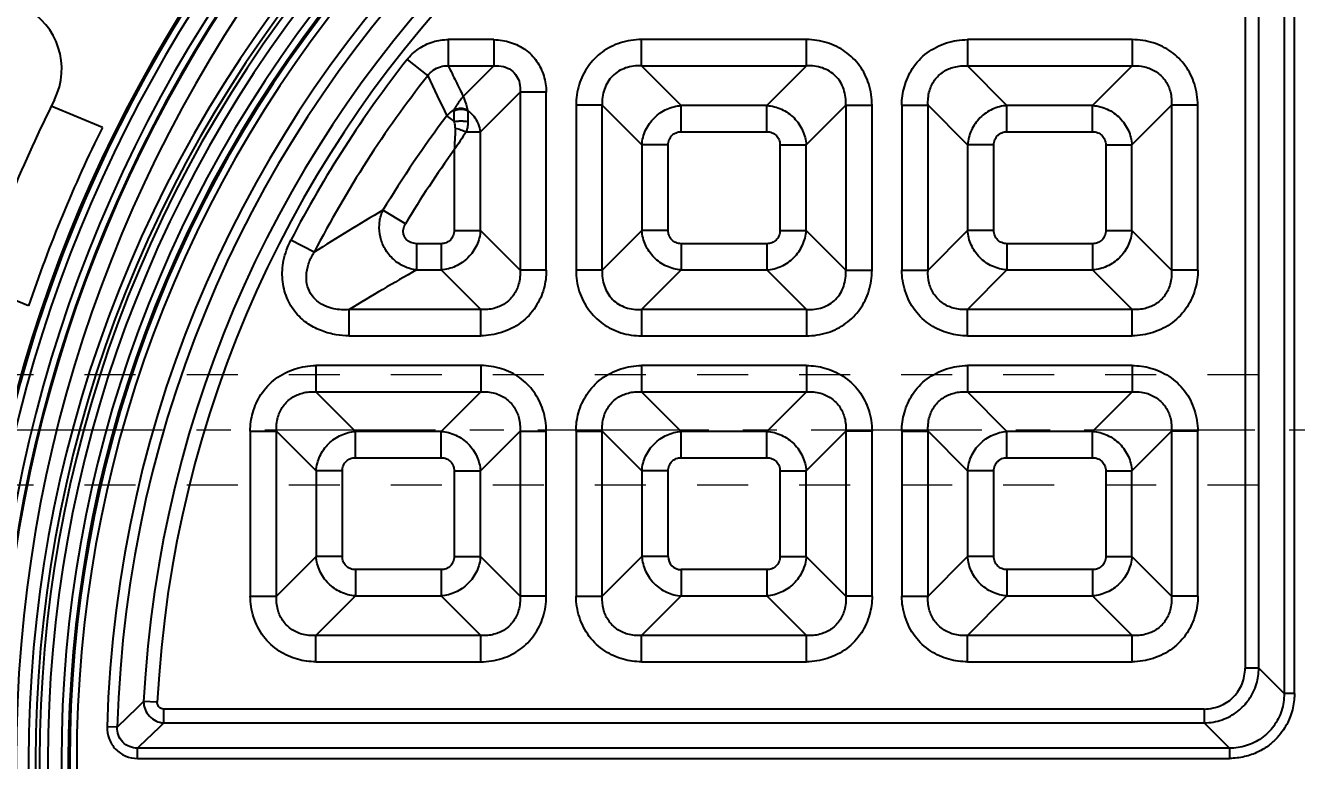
# Model space of a CAD drawing. Header units: millimetres. Extents: x 2750 to 4049, y 1371 to 1831.
# Drawn here: x 3731.5 to 3823.7, y 1622.3 to 1675.6 of the extents above; entities that cross this region are included whole.
import ezdxf

# ---------------------------------------------------------------- set-up
doc = ezdxf.new("R2010")
doc.units = ezdxf.units.MM
doc.linetypes.add('CENTER', pattern=[0.6, 0.375, -0.075, 0.075, -0.075])
doc.linetypes.add('HIDDEN', pattern=[0.2, 0.1, -0.1])
doc.layers.add('11', color=7, linetype='Continuous')
doc.layers.add('cool', color=153, linetype='HIDDEN', lineweight=9)
doc.styles.get("Standard").update_dxf_attribs({"font": 'arial.ttf'})
doc.dimstyles.get("Standard").update_dxf_attribs({"dimtxt": 0.18, "dimasz": 0.18, "dimexe": 0.18, "dimexo": 0.0625, "dimgap": 0.09, "dimtad": 0, "dimtih": 1, "dimtoh": 1, "dimzin": 0, "dimdsep": 46, "dimtxsty": 'Standard', "dimcen": 0.09, "dimadec": 0, "dimazin": 0, "dimtfac": 1, "dimtofl": 0, "dimtmove": 0, "dimatfit": 3, "dimfxl": 0, "dimtolj": 1, "dimtzin": 0, "dimarcsym": 0})

# ---------------------------------------------------------------- blocks, each defined once
blk = doc.blocks.new('4')
at = {"layer": '11', "color": 3, "linetype": 'Continuous'}
for p, q in [((-12.852, 216.652), (-13.724, 226.616)), ((12.852, 216.656), (13.724, 226.619)), ((-7, 208.127), (-7, 212.136)), ((7, 208.13), (7, 212.139))]:
    blk.add_line(p, q, dxfattribs=at)
for centre, radius, start, end in [((0.026, 105), 127.366, 85.91485, 94.10934), ((-8.743, 227.051), 5, 94.10934, 185), ((8.743, 227.055), 5, 355, 85.91485), ((-7.871, 217.088), 5, 185, 274.03007), ((7.871, 217.092), 5, 265.99628, 355), ((0.026, 105), 107.366, 85.99628, 94.03007), ((0.026, 105), 103.366, 86.13132, 93.8975)]:
    blk.add_arc(centre, radius, start, end, dxfattribs=at)
blk = doc.blocks.new('*D176')
at = {"color": 4, "lineweight": -2, "transparency": 16777216}
blk.add_line((3678.491, 1646.291), (3660.211, 1646.291), dxfattribs=at)
at = {"layer": 'Defpoints', "color": 0, "transparency": 16777216}
for p in [(3660.211, 1646.291), (3678.491, 1646.291), (3829.681, 1617.29)]:
    blk.add_point(p, dxfattribs=at)
at = {"color": 6, "transparency": 16777216, "insert": (3651.741, 1646.291), "char_height": 5, "attachment_point": 5}
blk.add_mtext('\\A1;29.00', dxfattribs=at)
blk = doc.blocks.new('*D177')
at = {"color": 4, "lineweight": -2, "transparency": 16777216}
blk.add_line((3721.255, 1665.29), (3660.211, 1665.29), dxfattribs=at)
at = {"layer": 'Defpoints', "color": 0, "transparency": 16777216}
for p in [(3660.211, 1665.29), (3721.255, 1665.29), (3829.681, 1617.29)]:
    blk.add_point(p, dxfattribs=at)
at = {"color": 6, "transparency": 16777216, "insert": (3651.683, 1665.29), "char_height": 5, "attachment_point": 5}
blk.add_mtext('\\A1;48.00', dxfattribs=at)
blk = doc.blocks.new('*D178')
at = {"color": 4, "lineweight": -2, "transparency": 16777216}
blk.add_line((3743.255, 1699.29), (3660.211, 1699.29), dxfattribs=at)
at = {"layer": 'Defpoints', "color": 0, "transparency": 16777216}
for p in [(3660.211, 1699.29), (3743.255, 1699.29), (3829.681, 1617.29)]:
    blk.add_point(p, dxfattribs=at)
at = {"color": 6, "transparency": 16777216, "insert": (3651.78, 1699.29), "char_height": 5, "attachment_point": 5}
blk.add_mtext('\\A1;82.00', dxfattribs=at)
blk = doc.blocks.new('*D179')
at = {"color": 4, "lineweight": -2, "transparency": 16777216}
blk.add_line((3719.714, 1714.291), (3660.211, 1714.291), dxfattribs=at)
at = {"layer": 'Defpoints', "color": 0, "transparency": 16777216}
for p in [(3660.211, 1714.291), (3719.714, 1714.291), (3829.681, 1617.29)]:
    blk.add_point(p, dxfattribs=at)
at = {"color": 6, "transparency": 16777216, "insert": (3651.784, 1714.291), "char_height": 5, "attachment_point": 5}
blk.add_mtext('\\A1;97.00', dxfattribs=at)
blk = doc.blocks.new('*D180')
at = {"color": 4, "lineweight": -2, "transparency": 16777216}
blk.add_line((3782.255, 1728.29), (3660.211, 1728.29), dxfattribs=at)
at = {"layer": 'Defpoints', "color": 0, "transparency": 16777216}
for p in [(3660.211, 1728.29), (3782.255, 1728.29), (3829.681, 1617.29)]:
    blk.add_point(p, dxfattribs=at)
at = {"color": 6, "transparency": 16777216, "insert": (3650.077, 1728.29), "char_height": 5, "attachment_point": 5}
blk.add_mtext('\\A1;111.00', dxfattribs=at)
blk = doc.blocks.new('*D181')
at = {"color": 4, "lineweight": -2, "transparency": 16777216}
blk.add_line((3825.281, 1734.29), (3660.211, 1734.29), dxfattribs=at)
at = {"layer": 'Defpoints', "color": 0, "transparency": 16777216}
for p in [(3660.211, 1734.29), (3825.281, 1734.29), (3829.681, 1617.29)]:
    blk.add_point(p, dxfattribs=at)
at = {"color": 6, "transparency": 16777216, "insert": (3650.077, 1734.29), "char_height": 5, "attachment_point": 5}
blk.add_mtext('\\A1;117.00', dxfattribs=at)
blk = doc.blocks.new('*D188')
at = {"color": 4, "lineweight": -2, "transparency": 16777216}
for p, q in [((3786.655, 1774.119), (3786.655, 1784.119)), ((3786.685, 1764.119), (3786.655, 1774.119)), ((3786.685, 1732.648), (3786.685, 1764.119))]:
    blk.add_line(p, q, dxfattribs=at)
at = {"layer": 'Defpoints', "color": 0, "transparency": 16777216}
for p in [(3786.655, 1784.119), (3786.685, 1732.648), (3829.681, 1617.29)]:
    blk.add_point(p, dxfattribs=at)
at = {"color": 6, "transparency": 16777216, "insert": (3786.655, 1792.647), "char_height": 5, "attachment_point": 5, "rotation": 90}
blk.add_mtext('\\A1;43.00', dxfattribs=at)
blk = doc.blocks.new('*D189')
at = {"color": 4, "lineweight": -2, "transparency": 16777216}
for p, q in [((3747.655, 1774.119), (3747.655, 1784.119)), ((3746.685, 1764.119), (3747.655, 1774.119)), ((3746.685, 1703.62), (3746.685, 1764.119))]:
    blk.add_line(p, q, dxfattribs=at)
at = {"layer": 'Defpoints', "color": 0, "transparency": 16777216}
for p in [(3747.655, 1784.119), (3746.685, 1703.62), (3829.681, 1617.29)]:
    blk.add_point(p, dxfattribs=at)
at = {"color": 6, "transparency": 16777216, "insert": (3747.655, 1792.55), "char_height": 5, "attachment_point": 5, "rotation": 90}
blk.add_mtext('\\A1;83.00', dxfattribs=at)
blk = doc.blocks.new('*D190')
at = {"color": 4, "lineweight": -2, "transparency": 16777216}
for p, q in [((3725.655, 1774.119), (3725.655, 1784.119)), ((3724.685, 1764.119), (3725.655, 1774.119)), ((3724.685, 1669.691), (3724.685, 1764.119))]:
    blk.add_line(p, q, dxfattribs=at)
at = {"layer": 'Defpoints', "color": 0, "transparency": 16777216}
for p in [(3725.655, 1784.119), (3724.685, 1669.691), (3829.681, 1617.29)]:
    blk.add_point(p, dxfattribs=at)
at = {"color": 6, "transparency": 16777216, "insert": (3725.655, 1794.254), "char_height": 5, "attachment_point": 5, "rotation": 90}
blk.add_mtext('\\A1;105.00', dxfattribs=at)
blk = doc.blocks.new('*D195')
at = {"color": 4, "lineweight": -2, "transparency": 16777216}
for p, q in [((3712.382, 1772.258), (3712.382, 1782.258)), ((3709.181, 1762.258), (3712.382, 1772.258)), ((3709.181, 1626.721), (3709.181, 1762.258))]:
    blk.add_line(p, q, dxfattribs=at)
at = {"layer": 'Defpoints', "color": 0, "transparency": 16777216}
for p in [(3712.382, 1782.258), (3709.181, 1626.721), (3829.681, 1617.29)]:
    blk.add_point(p, dxfattribs=at)
at = {"color": 6, "transparency": 16777216, "insert": (3712.382, 1792.392), "char_height": 5, "attachment_point": 5, "rotation": 90}
blk.add_mtext('\\A1;120.50', dxfattribs=at)
blk = doc.blocks.new('*D196')
at = {"color": 4, "lineweight": -2, "transparency": 16777216}
for p, q in [((3670.352, 1628.487), (3660.352, 1628.487)), ((3680.352, 1622.321), (3670.352, 1628.487)), ((3704.781, 1622.321), (3680.352, 1622.321))]:
    blk.add_line(p, q, dxfattribs=at)
at = {"layer": 'Defpoints', "color": 0, "transparency": 16777216}
for p in [(3660.352, 1628.487), (3704.781, 1622.321), (3829.681, 1617.291)]:
    blk.add_point(p, dxfattribs=at)
at = {"color": 6, "transparency": 16777216, "insert": (3653.859, 1628.487), "char_height": 5, "attachment_point": 5}
blk.add_mtext('\\A1;5.03', dxfattribs=at)

msp = doc.modelspace()

# ---------------------------------------------------------------- linework, layer by layer
at = {"color": 6, "linetype": 'Continuous'}
for p, q in [((3822.779, 1706.342), (3822.778, 1627.179)), ((3823.521, 1627.179), (3823.519, 1706.342)), ((3819.954, 1704.432), (3819.954, 1629.014)), ((3820.942, 1629.014), (3820.943, 1702.944)), ((3762.176, 1674.558), (3762.176, 1672.657)), ((3765.482, 1674.558), (3762.176, 1674.558)), ((3765.482, 1674.558), (3765.482, 1672.657)), ((3776.192, 1672.657), (3776.192, 1674.558)), ((3788.15, 1674.558), (3776.192, 1674.558)), ((3788.15, 1672.657), (3788.15, 1674.558)), ((3799.81, 1674.558), (3799.81, 1672.657)), ((3811.767, 1674.558), (3799.81, 1674.558)), ((3811.767, 1674.558), (3811.767, 1672.657)), ((3759.19, 1673.108), (3760.683, 1671.932)), ((3762.176, 1672.657), (3765.482, 1672.657)), ((3763.263, 1670.438), (3765.482, 1672.657)), ((3776.192, 1672.657), (3779.065, 1669.784)), ((3776.192, 1672.657), (3788.15, 1672.657)), ((3785.277, 1669.784), (3788.15, 1672.657)), ((3799.81, 1672.657), (3802.683, 1669.784)), ((3799.81, 1672.657), (3811.767, 1672.657)), ((3808.894, 1669.784), (3811.767, 1672.657)), ((3767.383, 1670.757), (3764.51, 1667.884)), ((3767.383, 1670.757), (3767.383, 1657.849)), ((3769.283, 1670.757), (3767.383, 1670.757)), ((3769.283, 1657.849), (3769.283, 1670.757)), ((3762.594, 1668.637), (3762.072, 1669.032)), ((3762.609, 1668.625), (3762.609, 1669.413)), ((3763.587, 1669.413), (3763.587, 1668.625)), ((3771.441, 1669.806), (3771.441, 1657.849)), ((3773.341, 1669.806), (3771.441, 1669.806)), ((3773.341, 1657.849), (3773.341, 1669.806)), ((3776.214, 1666.933), (3773.341, 1669.806)), ((3779.065, 1667.884), (3779.065, 1669.784)), ((3785.277, 1669.784), (3779.065, 1669.784)), ((3785.277, 1667.884), (3785.277, 1669.784)), ((3791, 1669.806), (3788.127, 1666.933)), ((3791, 1669.806), (3791, 1657.849)), ((3791, 1669.806), (3792.901, 1669.806)), ((3792.901, 1657.849), (3792.901, 1669.806)), ((3795.058, 1669.806), (3795.058, 1657.849)), ((3795.058, 1669.806), (3796.959, 1669.806)), ((3796.959, 1657.849), (3796.959, 1669.806)), ((3799.832, 1666.933), (3796.959, 1669.806)), ((3802.683, 1667.884), (3802.683, 1669.784)), ((3808.894, 1669.784), (3802.683, 1669.784)), ((3808.894, 1667.884), (3808.894, 1669.784)), ((3814.618, 1669.806), (3811.745, 1666.933)), ((3814.618, 1669.806), (3814.618, 1657.849)), ((3816.518, 1669.806), (3814.618, 1669.806)), ((3816.518, 1657.849), (3816.518, 1669.806)), ((3763.477, 1667.884), (3764.51, 1667.884)), ((3764.51, 1660.722), (3764.51, 1667.884)), ((3779.065, 1667.884), (3785.277, 1667.884)), ((3802.683, 1667.884), (3808.894, 1667.884)), ((3762.609, 1666.565), (3762.609, 1660.722)), ((3776.214, 1666.933), (3776.214, 1660.722)), ((3778.115, 1666.933), (3776.214, 1666.933)), ((3778.115, 1660.722), (3778.115, 1666.933)), ((3786.227, 1666.933), (3786.227, 1660.722)), ((3786.227, 1666.933), (3788.127, 1666.933)), ((3788.127, 1660.722), (3788.127, 1666.933)), ((3799.832, 1666.933), (3799.832, 1660.722)), ((3801.732, 1666.933), (3799.832, 1666.933)), ((3801.732, 1660.722), (3801.732, 1666.933)), ((3809.844, 1666.933), (3809.844, 1660.722)), ((3809.844, 1666.933), (3811.745, 1666.933)), ((3811.745, 1660.722), (3811.745, 1666.933)), ((3759.068, 1661.212), (3757.44, 1662.192)), ((3752.455, 1659.159), (3750.767, 1660.032)), ((3762.609, 1660.722), (3764.51, 1660.722)), ((3764.51, 1660.722), (3767.383, 1657.849)), ((3773.341, 1657.849), (3776.214, 1660.722)), ((3778.115, 1660.722), (3776.214, 1660.722)), ((3786.227, 1660.722), (3788.127, 1660.722)), ((3788.127, 1660.722), (3791, 1657.849)), ((3796.959, 1657.849), (3799.832, 1660.722)), ((3801.732, 1660.722), (3799.832, 1660.722)), ((3809.844, 1660.722), (3811.745, 1660.722)), ((3811.745, 1660.722), (3814.618, 1657.849)), ((3759.882, 1659.772), (3759.882, 1657.871)), ((3761.659, 1659.772), (3759.882, 1659.772)), ((3761.659, 1659.772), (3761.659, 1657.871)), ((3779.065, 1659.772), (3779.065, 1657.871)), ((3785.277, 1659.772), (3779.065, 1659.772)), ((3785.277, 1659.772), (3785.277, 1657.871)), ((3802.683, 1659.772), (3802.683, 1657.871)), ((3808.894, 1659.772), (3802.683, 1659.772)), ((3808.894, 1659.772), (3808.894, 1657.871)), ((3759.882, 1657.871), (3761.659, 1657.871)), ((3764.532, 1654.998), (3761.659, 1657.871)), ((3769.283, 1657.849), (3767.383, 1657.849)), ((3773.341, 1657.849), (3771.441, 1657.849)), ((3779.065, 1657.871), (3776.192, 1654.998)), ((3779.065, 1657.871), (3785.277, 1657.871)), ((3788.15, 1654.998), (3785.277, 1657.871)), ((3791, 1657.849), (3792.901, 1657.849)), ((3795.058, 1657.849), (3796.959, 1657.849)), ((3802.683, 1657.871), (3799.81, 1654.998)), ((3802.683, 1657.871), (3808.894, 1657.871)), ((3811.767, 1654.998), (3808.894, 1657.871)), ((3816.518, 1657.849), (3814.618, 1657.849)), ((3754.988, 1653.098), (3754.988, 1654.998)), ((3764.532, 1654.998), (3754.988, 1654.998)), ((3764.532, 1653.098), (3764.532, 1654.998)), ((3776.192, 1654.998), (3776.192, 1653.098)), ((3788.15, 1654.998), (3776.192, 1654.998)), ((3788.15, 1654.998), (3788.15, 1653.098)), ((3799.81, 1653.098), (3799.81, 1654.998)), ((3811.767, 1654.998), (3799.81, 1654.998)), ((3811.767, 1653.098), (3811.767, 1654.998)), ((3754.988, 1653.098), (3764.532, 1653.098)), ((3776.192, 1653.098), (3788.15, 1653.098)), ((3799.81, 1653.098), (3811.767, 1653.098)), ((3752.575, 1650.94), (3752.575, 1649.04)), ((3764.532, 1650.94), (3752.575, 1650.94)), ((3764.532, 1650.94), (3764.532, 1649.04)), ((3776.192, 1650.94), (3776.192, 1649.04)), ((3788.15, 1650.94), (3776.192, 1650.94)), ((3788.15, 1650.94), (3788.15, 1649.04)), ((3799.81, 1650.94), (3799.81, 1649.04)), ((3811.767, 1650.94), (3799.81, 1650.94)), ((3811.767, 1650.94), (3811.767, 1649.04)), ((3752.575, 1649.04), (3755.448, 1646.167)), ((3752.575, 1649.04), (3764.532, 1649.04)), ((3761.659, 1646.167), (3764.532, 1649.04)), ((3776.192, 1649.04), (3779.065, 1646.167)), ((3776.192, 1649.04), (3788.15, 1649.04)), ((3785.277, 1646.167), (3788.15, 1649.04)), ((3799.81, 1649.04), (3802.683, 1646.167)), ((3799.81, 1649.04), (3811.767, 1649.04)), ((3808.894, 1646.167), (3811.767, 1649.04)), ((3747.823, 1646.189), (3747.823, 1634.231)), ((3747.823, 1646.189), (3749.724, 1646.189)), ((3749.724, 1634.231), (3749.724, 1646.189)), ((3752.597, 1643.316), (3749.724, 1646.189)), ((3755.448, 1644.266), (3755.448, 1646.167)), ((3761.659, 1646.167), (3755.448, 1646.167)), ((3761.659, 1644.266), (3761.659, 1646.167)), ((3767.383, 1646.189), (3764.51, 1643.316)), ((3767.383, 1646.189), (3767.383, 1634.231)), ((3767.383, 1646.189), (3769.283, 1646.189)), ((3769.283, 1634.231), (3769.283, 1646.189)), ((3771.441, 1646.189), (3771.441, 1634.231)), ((3771.441, 1646.189), (3773.341, 1646.189)), ((3773.341, 1634.231), (3773.341, 1646.189)), ((3776.214, 1643.316), (3773.341, 1646.189)), ((3779.065, 1644.266), (3779.065, 1646.167)), ((3785.277, 1646.167), (3779.065, 1646.167)), ((3785.277, 1644.266), (3785.277, 1646.167)), ((3791, 1646.189), (3788.127, 1643.316)), ((3791, 1646.189), (3791, 1634.231)), ((3792.901, 1646.189), (3791, 1646.189)), ((3792.901, 1634.231), (3792.901, 1646.189)), ((3795.058, 1646.189), (3795.058, 1634.231)), ((3795.058, 1646.189), (3796.959, 1646.189)), ((3796.959, 1634.231), (3796.959, 1646.189)), ((3799.832, 1643.316), (3796.959, 1646.189)), ((3802.683, 1644.266), (3802.683, 1646.167)), ((3808.894, 1646.167), (3802.683, 1646.167)), ((3808.894, 1644.266), (3808.894, 1646.167)), ((3814.618, 1646.189), (3811.745, 1643.316)), ((3814.618, 1646.189), (3814.618, 1634.231)), ((3816.518, 1646.189), (3814.618, 1646.189)), ((3816.518, 1634.231), (3816.518, 1646.189)), ((3755.448, 1644.266), (3761.659, 1644.266)), ((3779.065, 1644.266), (3785.277, 1644.266)), ((3802.683, 1644.266), (3808.894, 1644.266)), ((3752.597, 1643.316), (3752.597, 1637.104)), ((3754.497, 1643.316), (3752.597, 1643.316)), ((3754.497, 1637.104), (3754.497, 1643.316)), ((3762.609, 1643.316), (3762.609, 1637.104)), ((3762.609, 1643.316), (3764.51, 1643.316)), ((3764.51, 1637.104), (3764.51, 1643.316)), ((3776.214, 1643.316), (3776.214, 1637.104)), ((3778.115, 1643.316), (3776.214, 1643.316)), ((3778.115, 1637.104), (3778.115, 1643.316)), ((3786.227, 1643.316), (3786.227, 1637.104)), ((3786.227, 1643.316), (3788.127, 1643.316)), ((3788.127, 1637.104), (3788.127, 1643.316)), ((3799.832, 1643.316), (3799.832, 1637.104)), ((3801.732, 1643.316), (3799.832, 1643.316)), ((3801.732, 1637.104), (3801.732, 1643.316)), ((3809.844, 1643.316), (3809.844, 1637.104)), ((3809.844, 1643.316), (3811.745, 1643.316)), ((3811.745, 1637.104), (3811.745, 1643.316)), ((3749.724, 1634.231), (3752.597, 1637.104)), ((3754.497, 1637.104), (3752.597, 1637.104)), ((3762.609, 1637.104), (3764.51, 1637.104)), ((3764.51, 1637.104), (3767.383, 1634.231)), ((3773.341, 1634.231), (3776.214, 1637.104)), ((3778.115, 1637.104), (3776.214, 1637.104)), ((3786.227, 1637.104), (3788.127, 1637.104)), ((3788.127, 1637.104), (3791, 1634.231)), ((3796.959, 1634.231), (3799.832, 1637.104)), ((3801.732, 1637.104), (3799.832, 1637.104)), ((3809.844, 1637.104), (3811.745, 1637.104)), ((3811.745, 1637.104), (3814.618, 1634.231)), ((3755.448, 1636.154), (3755.448, 1634.254)), ((3761.659, 1636.154), (3755.448, 1636.154)), ((3761.659, 1636.154), (3761.659, 1634.254)), ((3779.065, 1636.154), (3779.065, 1634.254)), ((3785.277, 1636.154), (3779.065, 1636.154)), ((3785.277, 1636.154), (3785.277, 1634.254)), ((3802.683, 1636.154), (3802.683, 1634.254)), ((3808.894, 1636.154), (3802.683, 1636.154)), ((3808.894, 1636.154), (3808.894, 1634.254)), ((3747.823, 1634.231), (3749.724, 1634.231)), ((3755.448, 1634.254), (3752.575, 1631.381)), ((3755.448, 1634.254), (3761.659, 1634.254)), ((3764.532, 1631.381), (3761.659, 1634.254)), ((3769.283, 1634.231), (3767.383, 1634.231)), ((3771.441, 1634.231), (3773.341, 1634.231)), ((3779.065, 1634.254), (3776.192, 1631.381)), ((3779.065, 1634.254), (3785.277, 1634.254)), ((3788.15, 1631.381), (3785.277, 1634.254)), ((3792.901, 1634.231), (3791, 1634.231)), ((3795.058, 1634.231), (3796.959, 1634.231)), ((3802.683, 1634.254), (3799.81, 1631.381)), ((3802.683, 1634.254), (3808.894, 1634.254)), ((3811.767, 1631.381), (3808.894, 1634.254)), ((3816.518, 1634.231), (3814.618, 1634.231)), ((3752.575, 1629.48), (3752.575, 1631.381)), ((3764.532, 1631.381), (3752.575, 1631.381)), ((3764.532, 1629.48), (3764.532, 1631.381)), ((3776.192, 1629.48), (3776.192, 1631.381)), ((3788.15, 1631.381), (3776.192, 1631.381)), ((3788.15, 1629.48), (3788.15, 1631.381)), ((3799.81, 1629.48), (3799.81, 1631.381)), ((3811.767, 1631.381), (3799.81, 1631.381)), ((3811.767, 1629.48), (3811.767, 1631.381)), ((3752.575, 1629.48), (3764.532, 1629.48)), ((3776.192, 1629.48), (3788.15, 1629.48)), ((3799.81, 1629.48), (3811.767, 1629.48)), ((3820.942, 1629.014), (3819.954, 1629.014)), ((3820.942, 1629.015), (3822.778, 1627.179)), ((3823.521, 1627.179), (3822.778, 1627.179)), ((3741.079, 1626.557), (3740.091, 1626.608)), ((3741.566, 1625.055), (3741.566, 1626.045)), ((3816.985, 1626.045), (3741.566, 1626.045)), ((3816.985, 1626.045), (3816.985, 1625.056)), ((3741.566, 1625.055), (3743.055, 1625.055)), ((3743.055, 1625.055), (3816.985, 1625.057)), ((3818.819, 1623.22), (3816.983, 1625.056)), ((3738.18, 1624.739), (3737.441, 1624.76)), ((3739.657, 1622.48), (3739.657, 1623.22)), ((3818.819, 1623.22), (3739.657, 1623.22)), ((3818.819, 1623.22), (3818.819, 1622.478)), ((3739.657, 1622.48), (3818.819, 1622.478))]:
    msp.add_line(p, q, dxfattribs=at)
for centre, radius, start, end in [((3829.707, 1622.321), 102.28, 28.91984, 173.84027), ((3829.707, 1622.321), 102.395, 28.92651, 170.47427), ((3829.707, 1622.321), 101.778, 28.91317, 173.80147), ((3829.707, 1622.321), 100.622, 28.40074, 331.59927), ((3829.707, 1622.321), 100.12, 28.40075, 331.59926), ((3829.707, 1622.321), 100.057, 28.37938, 331.62062), ((3829.707, 1622.321), 98.859, 28.37934, 331.62065), ((3823.677, 1622.321), 87.818, 27.48882, 137.56344), ((3823.677, 1622.321), 87.317, 27.48942, 137.56349), ((3823.677, 1622.321), 87.224, 13.52978, 137.63947), ((3823.677, 1622.321), 86.622, 13.52978, 137.63811), ((3823.677, 1622.321), 86.271, 91.61975, 178.38025), ((3823.677, 1622.321), 85.531, 91.61975, 178.38025), ((3823.677, 1622.321), 83.696, 92.93582, 177.06418), ((3823.677, 1622.321), 82.706, 92.93582, 177.06418), ((3823.677, 1622.321), 91.924, 138.35729, 221.64274), ((3823.677, 1622.321), 91.422, 138.35723, 221.64277), ((3823.677, 1622.321), 91.129, 138.59005, 221.40995), ((3823.677, 1622.321), 90.527, 138.59005, 221.40995), ((3823.677, 1622.321), 89.548, 138.61116, 221.38932), ((3823.677, 1622.321), 89.047, 138.61339, 221.38667), ((3823.677, 1622.321), 88.944, 138.48781, 221.51219), ((3823.677, 1622.321), 88.442, 138.39414, 221.60586), ((3823.677, 1622.321), 82.085, 141.77764, 152.65107), ((3823.677, 1622.321), 80.184, 141.77762, 152.65105), ((4076.053, 1821.188), 348.906, 205.32688, 205.85502), ((3823.677, 1622.321), 77.311, 142.8295, 148.95454), ((3763.691, 1667.662), 2.121, 120.48774, 139.76959), ((3861.425, 1602.487), 117.773, 146.27017, 147.03814), ((3823.677, 1622.321), 75.411, 144.07664, 148.95453), ((3845.37, 1512.098), 173.954, 120.36321, 122.28523), ((3845.451, 1506.477), 173.903, 119.47527, 121.34529), ((3904.944, 1456.16), 237.127, 134.04396, 134.68981), ((3899.944, 1458.352), 229.942, 133.53297, 134.19288)]:
    msp.add_arc(centre, radius, start, end, dxfattribs=at)
for points, knots in [([(3759.19, 1673.108), (3759.421, 1673.401), (3759.99, 1673.941), (3761.034, 1674.446), (3761.807, 1674.558), (3762.176, 1674.558)], [0, 0, 0, 0, 0.326958, 0.676154, 1, 1, 1, 1]), ([(3765.482, 1674.558), (3765.893, 1674.546), (3766.702, 1674.42), (3767.8, 1673.892), (3768.643, 1673.028), (3769.151, 1671.943), (3769.276, 1671.151), (3769.283, 1670.757)], [0, 0, 0, 0, 0.206818, 0.406074, 0.602745, 0.801303, 1, 1, 1, 1]), ([(3776.192, 1674.558), (3775.674, 1674.558), (3774.656, 1674.404), (3773.297, 1673.723), (3772.248, 1672.662), (3771.588, 1671.313), (3771.441, 1670.312), (3771.441, 1669.806)], [0, 0, 0, 0, 0.208164, 0.406063, 0.600899, 0.796688, 1, 1, 1, 1]), ([(3792.901, 1669.806), (3792.901, 1670.324), (3792.748, 1671.343), (3792.066, 1672.702), (3791.005, 1673.75), (3789.656, 1674.411), (3788.656, 1674.558), (3788.15, 1674.558)], [0, 0, 0, 0, 0.208164, 0.406063, 0.600899, 0.796688, 1, 1, 1, 1]), ([(3795.058, 1669.806), (3795.052, 1670.255), (3795.191, 1671.189), (3795.782, 1672.532), (3796.841, 1673.685), (3798.264, 1674.381), (3799.302, 1674.555), (3799.81, 1674.558)], [0, 0, 0, 0, 0.180472, 0.373927, 0.583386, 0.795688, 1, 1, 1, 1]), ([(3816.518, 1669.806), (3816.509, 1670.325), (3816.366, 1671.342), (3815.681, 1672.701), (3814.624, 1673.746), (3813.274, 1674.41), (3812.275, 1674.55), (3811.767, 1674.558)], [0, 0, 0, 0, 0.208698, 0.405509, 0.601081, 0.795812, 1, 1, 1, 1]), ([(3760.683, 1671.932), (3760.795, 1672.089), (3761.068, 1672.368), (3761.595, 1672.624), (3761.984, 1672.666), (3762.176, 1672.657)], [0, 0, 0, 0, 0.334858, 0.664625, 1, 1, 1, 1]), ([(3765.482, 1672.657), (3765.718, 1672.677), (3766.164, 1672.65), (3766.752, 1672.383), (3767.159, 1671.945), (3767.382, 1671.379), (3767.402, 1670.971), (3767.383, 1670.757)], [0, 0, 0, 0, 0.229323, 0.422, 0.611533, 0.791947, 1, 1, 1, 1]), ([(3776.192, 1672.657), (3775.805, 1672.68), (3775.027, 1672.583), (3774.012, 1671.986), (3773.415, 1670.971), (3773.318, 1670.194), (3773.341, 1669.806)], [0, 0, 0, 0, 0.254779, 0.500001, 0.745226, 1, 1, 1, 1]), ([(3791, 1669.806), (3791.024, 1670.194), (3790.926, 1670.971), (3790.329, 1671.986), (3789.314, 1672.583), (3788.537, 1672.68), (3788.15, 1672.657)], [0, 0, 0, 0, 0.254779, 0.500001, 0.745226, 1, 1, 1, 1]), ([(3796.959, 1669.806), (3796.939, 1670.145), (3796.996, 1670.79), (3797.394, 1671.646), (3798.036, 1672.265), (3798.875, 1672.627), (3799.49, 1672.676), (3799.81, 1672.657)], [0, 0, 0, 0, 0.221575, 0.413861, 0.604925, 0.790522, 1, 1, 1, 1]), ([(3811.767, 1672.657), (3812.106, 1672.677), (3812.751, 1672.62), (3813.607, 1672.222), (3814.226, 1671.579), (3814.587, 1670.741), (3814.637, 1670.126), (3814.618, 1669.806)], [0, 0, 0, 0, 0.221576, 0.413862, 0.604926, 0.790522, 1, 1, 1, 1]), ([(3763.263, 1670.438), (3763.18, 1670.347), (3763.021, 1670.152), (3762.806, 1669.833), (3762.677, 1669.607), (3762.615, 1669.49)], [0, 0, 0, 0, 0.320014, 0.655519, 1, 1, 1, 1]), ([(3763.263, 1670.438), (3763.29, 1670.373), (3763.413, 1670.056), (3763.505, 1669.727), (3763.569, 1669.466)], [0, 0, 0, 0, 0.207782, 1, 1, 1, 1]), ([(3762.615, 1669.49), (3762.613, 1669.481), (3762.61, 1669.464), (3762.608, 1669.439), (3762.609, 1669.422), (3762.609, 1669.413)], [0, 0, 0, 0, 0.339125, 0.670427, 1, 1, 1, 1]), ([(3762.609, 1669.413), (3762.669, 1669.442), (3762.796, 1669.489), (3762.996, 1669.525), (3763.2, 1669.525), (3763.401, 1669.49), (3763.527, 1669.442), (3763.587, 1669.413)], [0, 0, 0, 0, 0.196851, 0.398368, 0.601309, 0.802726, 1, 1, 1, 1]), ([(3762.615, 1669.489), (3762.673, 1669.516), (3762.796, 1669.559), (3762.991, 1669.59), (3763.192, 1669.585), (3763.388, 1669.545), (3763.511, 1669.496), (3763.569, 1669.466)], [0, 0, 0, 0, 0.193509, 0.394562, 0.598055, 0.801522, 1, 1, 1, 1]), ([(3763.562, 1669.451), (3763.563, 1669.446), (3763.568, 1669.429), (3763.574, 1669.411), (3763.58, 1669.398)], [0, 0, 0, 0, 0.232002, 1, 1, 1, 1]), ([(3764.51, 1667.884), (3764.489, 1668.08), (3764.385, 1668.476), (3764.066, 1669.006), (3763.758, 1669.293), (3763.587, 1669.413)], [0, 0, 0, 0, 0.32284, 0.657932, 1, 1, 1, 1]), ([(3776.214, 1666.933), (3776.239, 1667.297), (3776.426, 1668.026), (3777.071, 1668.945), (3777.989, 1669.578), (3778.708, 1669.76), (3779.065, 1669.784)], [0, 0, 0, 0, 0.250266, 0.503196, 0.754432, 1, 1, 1, 1]), ([(3785.277, 1669.784), (3785.64, 1669.76), (3786.369, 1669.572), (3787.288, 1668.928), (3787.921, 1668.01), (3788.104, 1667.29), (3788.127, 1666.933)], [0, 0, 0, 0, 0.250268, 0.503197, 0.754433, 1, 1, 1, 1]), ([(3802.683, 1669.784), (3802.32, 1669.759), (3801.596, 1669.572), (3800.682, 1668.932), (3800.043, 1668.018), (3799.857, 1667.295), (3799.832, 1666.933)], [0, 0, 0, 0, 0.249468, 0.500314, 0.750998, 1, 1, 1, 1]), ([(3808.894, 1669.784), (3809.258, 1669.76), (3809.987, 1669.572), (3810.905, 1668.928), (3811.538, 1668.01), (3811.721, 1667.29), (3811.745, 1666.933)], [0, 0, 0, 0, 0.250266, 0.503195, 0.754432, 1, 1, 1, 1]), ([(3762.69, 1668.1), (3762.676, 1668.167), (3762.689, 1668.291), (3762.649, 1668.471), (3762.606, 1668.578), (3762.594, 1668.637)], [0, 0, 0, 0, 0.373161, 0.670444, 1, 1, 1, 1]), ([(3762.598, 1668.622), (3762.674, 1668.638), (3762.839, 1668.659), (3763.092, 1668.669), (3763.346, 1668.661), (3763.511, 1668.641), (3763.587, 1668.625)], [0, 0, 0, 0, 0.234607, 0.499661, 0.764876, 1, 1, 1, 1]), ([(3762.696, 1668.144), (3762.829, 1668.11), (3763.092, 1668.029), (3763.35, 1667.936), (3763.477, 1667.884)], [0, 0, 0, 0, 0.499999, 1, 1, 1, 1]), ([(3763.587, 1668.624), (3763.59, 1668.54), (3763.588, 1668.37), (3763.555, 1668.12), (3763.508, 1667.96), (3763.477, 1667.884)], [0, 0, 0, 0, 0.337849, 0.672584, 1, 1, 1, 1]), ([(3762.69, 1668.1), (3762.682, 1667.949), (3762.668, 1667.623), (3762.638, 1667.112), (3762.619, 1666.751), (3762.609, 1666.565)], [0, 0, 0, 0, 0.295493, 0.635306, 1, 1, 1, 1]), ([(3778.115, 1666.933), (3778.115, 1667.062), (3778.166, 1667.316), (3778.375, 1667.637), (3778.695, 1667.836), (3778.941, 1667.884), (3779.065, 1667.884)], [0, 0, 0, 0, 0.259889, 0.507027, 0.750761, 1, 1, 1, 1]), ([(3785.277, 1667.884), (3785.406, 1667.884), (3785.659, 1667.832), (3785.98, 1667.624), (3786.179, 1667.303), (3786.227, 1667.057), (3786.227, 1666.933)], [0, 0, 0, 0, 0.259887, 0.507024, 0.750759, 1, 1, 1, 1]), ([(3801.732, 1666.933), (3801.732, 1667.062), (3801.784, 1667.316), (3801.992, 1667.637), (3802.313, 1667.836), (3802.559, 1667.884), (3802.683, 1667.884)], [0, 0, 0, 0, 0.259887, 0.507024, 0.750759, 1, 1, 1, 1]), ([(3808.894, 1667.884), (3809.023, 1667.884), (3809.277, 1667.832), (3809.598, 1667.624), (3809.796, 1667.303), (3809.844, 1667.057), (3809.844, 1666.933)], [0, 0, 0, 0, 0.259887, 0.507024, 0.750759, 1, 1, 1, 1]), ([(3757.18, 1661.159), (3757.188, 1661.279), (3757.218, 1661.516), (3757.305, 1661.863), (3757.391, 1662.084), (3757.44, 1662.192)], [0, 0, 0, 0, 0.336694, 0.669075, 1, 1, 1, 1]), ([(3759.883, 1657.871), (3759.577, 1657.905), (3758.964, 1658.076), (3758.163, 1658.61), (3757.561, 1659.357), (3757.213, 1660.236), (3757.159, 1660.854), (3757.18, 1661.159)], [0, 0, 0, 0, 0.197775, 0.400458, 0.60876, 0.803712, 1, 1, 1, 1]), ([(3759.882, 1659.772), (3759.737, 1659.778), (3759.456, 1659.83), (3759.102, 1660.057), (3758.907, 1660.419), (3758.904, 1660.83), (3759.001, 1661.089), (3759.068, 1661.212)], [0, 0, 0, 0, 0.214764, 0.412235, 0.599773, 0.793739, 1, 1, 1, 1]), ([(3754.988, 1653.098), (3754.673, 1653.093), (3754.008, 1653.159), (3753.005, 1653.416), (3752, 1653.918), (3751.08, 1654.723), (3750.412, 1655.846), (3750.088, 1657.175), (3750.183, 1658.627), (3750.538, 1659.559), (3750.767, 1660.032)], [0, 0, 0, 0, 0.095381, 0.201026, 0.312257, 0.432737, 0.566083, 0.701494, 0.840995, 1, 1, 1, 1]), ([(3764.51, 1660.722), (3764.486, 1660.358), (3764.298, 1659.629), (3763.653, 1658.711), (3762.735, 1658.078), (3762.016, 1657.895), (3761.659, 1657.871)], [0, 0, 0, 0, 0.250266, 0.503195, 0.754432, 1, 1, 1, 1]), ([(3762.609, 1660.722), (3762.609, 1660.593), (3762.558, 1660.339), (3762.349, 1660.018), (3762.029, 1659.82), (3761.783, 1659.772), (3761.659, 1659.772)], [0, 0, 0, 0, 0.259887, 0.507023, 0.750758, 1, 1, 1, 1]), ([(3779.065, 1657.871), (3778.701, 1657.895), (3777.973, 1658.083), (3777.054, 1658.728), (3776.421, 1659.645), (3776.238, 1660.365), (3776.214, 1660.722)], [0, 0, 0, 0, 0.250269, 0.503199, 0.754436, 1, 1, 1, 1]), ([(3779.065, 1659.772), (3778.936, 1659.772), (3778.683, 1659.823), (3778.362, 1660.032), (3778.163, 1660.352), (3778.115, 1660.598), (3778.115, 1660.722)], [0, 0, 0, 0, 0.259887, 0.507024, 0.750759, 1, 1, 1, 1]), ([(3785.277, 1657.871), (3785.639, 1657.896), (3786.363, 1658.083), (3787.277, 1658.723), (3787.916, 1659.637), (3788.103, 1660.36), (3788.127, 1660.722)], [0, 0, 0, 0, 0.249466, 0.500311, 0.750994, 1, 1, 1, 1]), ([(3786.227, 1660.722), (3786.227, 1660.593), (3786.176, 1660.339), (3785.967, 1660.018), (3785.646, 1659.82), (3785.4, 1659.772), (3785.277, 1659.772)], [0, 0, 0, 0, 0.259887, 0.507024, 0.750759, 1, 1, 1, 1]), ([(3802.683, 1657.871), (3802.319, 1657.895), (3801.59, 1658.083), (3800.671, 1658.728), (3800.038, 1659.645), (3799.856, 1660.365), (3799.832, 1660.722)], [0, 0, 0, 0, 0.250268, 0.503198, 0.754435, 1, 1, 1, 1]), ([(3802.683, 1659.772), (3802.554, 1659.772), (3802.3, 1659.823), (3801.979, 1660.032), (3801.78, 1660.352), (3801.732, 1660.598), (3801.732, 1660.722)], [0, 0, 0, 0, 0.259887, 0.507024, 0.750759, 1, 1, 1, 1]), ([(3809.844, 1660.722), (3809.844, 1660.593), (3809.793, 1660.339), (3809.584, 1660.018), (3809.264, 1659.82), (3809.018, 1659.772), (3808.894, 1659.772)], [0, 0, 0, 0, 0.259887, 0.507024, 0.750759, 1, 1, 1, 1]), ([(3811.745, 1660.722), (3811.721, 1660.358), (3811.533, 1659.629), (3810.888, 1658.711), (3809.97, 1658.078), (3809.251, 1657.895), (3808.894, 1657.871)], [0, 0, 0, 0, 0.250266, 0.503195, 0.754432, 1, 1, 1, 1]), ([(3751.988, 1658.102), (3752.019, 1658.221), (3752.097, 1658.46), (3752.254, 1658.814), (3752.384, 1659.044), (3752.455, 1659.159)], [0, 0, 0, 0, 0.317295, 0.650059, 1, 1, 1, 1]), ([(3754.987, 1654.998), (3754.619, 1654.97), (3753.96, 1654.993), (3753.068, 1655.294), (3752.404, 1655.795), (3751.993, 1656.478), (3751.841, 1657.271), (3751.914, 1657.818), (3751.988, 1658.102)], [0, 0, 0, 0, 0.214085, 0.376946, 0.539298, 0.685887, 0.829265, 1, 1, 1, 1]), ([(3769.283, 1657.849), (3769.29, 1657.4), (3769.151, 1656.467), (3768.56, 1655.123), (3767.501, 1653.97), (3766.078, 1653.274), (3765.04, 1653.1), (3764.532, 1653.098)], [0, 0, 0, 0, 0.180472, 0.373927, 0.583386, 0.795688, 1, 1, 1, 1]), ([(3767.383, 1657.849), (3767.403, 1657.51), (3767.346, 1656.865), (3766.948, 1656.009), (3766.305, 1655.39), (3765.467, 1655.028), (3764.852, 1654.979), (3764.532, 1654.998)], [0, 0, 0, 0, 0.221576, 0.413862, 0.604925, 0.790522, 1, 1, 1, 1]), ([(3771.441, 1657.849), (3771.441, 1657.331), (3771.594, 1656.312), (3772.276, 1654.953), (3773.337, 1653.905), (3774.686, 1653.244), (3775.686, 1653.098), (3776.192, 1653.098)], [0, 0, 0, 0, 0.20816, 0.406137, 0.600972, 0.79667, 1, 1, 1, 1]), ([(3773.341, 1657.849), (3773.318, 1657.461), (3773.415, 1656.684), (3774.012, 1655.669), (3775.027, 1655.072), (3775.805, 1654.975), (3776.192, 1654.998)], [0, 0, 0, 0, 0.254779, 0.500001, 0.745226, 1, 1, 1, 1]), ([(3788.15, 1653.098), (3788.668, 1653.098), (3789.686, 1653.251), (3791.045, 1653.932), (3792.093, 1654.993), (3792.754, 1656.342), (3792.901, 1657.343), (3792.901, 1657.849)], [0, 0, 0, 0, 0.208164, 0.406063, 0.600899, 0.796688, 1, 1, 1, 1]), ([(3788.15, 1654.998), (3788.537, 1654.975), (3789.314, 1655.072), (3790.329, 1655.669), (3790.926, 1656.684), (3791.024, 1657.461), (3791, 1657.849)], [0, 0, 0, 0, 0.254779, 0.500001, 0.745226, 1, 1, 1, 1]), ([(3799.81, 1653.098), (3799.361, 1653.091), (3798.427, 1653.23), (3797.084, 1653.821), (3795.931, 1654.88), (3795.235, 1656.303), (3795.061, 1657.341), (3795.058, 1657.849)], [0, 0, 0, 0, 0.180472, 0.373927, 0.583386, 0.795688, 1, 1, 1, 1]), ([(3799.81, 1654.998), (3799.472, 1654.978), (3798.826, 1655.035), (3797.966, 1655.437), (3797.348, 1656.087), (3796.988, 1656.924), (3796.94, 1657.533), (3796.959, 1657.849)], [0, 0, 0, 0, 0.220919, 0.414624, 0.60824, 0.793208, 1, 1, 1, 1]), ([(3816.518, 1657.849), (3816.525, 1657.4), (3816.386, 1656.467), (3815.795, 1655.123), (3814.736, 1653.97), (3813.313, 1653.274), (3812.275, 1653.1), (3811.767, 1653.098)], [0, 0, 0, 0, 0.180472, 0.373927, 0.583386, 0.795688, 1, 1, 1, 1]), ([(3814.618, 1657.849), (3814.638, 1657.51), (3814.581, 1656.865), (3814.183, 1656.009), (3813.54, 1655.39), (3812.702, 1655.028), (3812.087, 1654.979), (3811.767, 1654.998)], [0, 0, 0, 0, 0.221575, 0.413859, 0.604921, 0.790516, 1, 1, 1, 1]), ([(3747.823, 1646.189), (3747.817, 1646.637), (3747.956, 1647.571), (3748.547, 1648.915), (3749.606, 1650.067), (3751.029, 1650.763), (3752.067, 1650.938), (3752.575, 1650.94)], [0, 0, 0, 0, 0.180472, 0.373927, 0.583386, 0.795688, 1, 1, 1, 1]), ([(3769.283, 1646.189), (3769.274, 1646.708), (3769.131, 1647.725), (3768.446, 1649.084), (3767.389, 1650.129), (3766.039, 1650.793), (3765.04, 1650.932), (3764.532, 1650.94)], [0, 0, 0, 0, 0.208717, 0.405556, 0.601126, 0.795825, 1, 1, 1, 1]), ([(3771.441, 1646.189), (3771.434, 1646.637), (3771.573, 1647.571), (3772.164, 1648.915), (3773.224, 1650.067), (3774.647, 1650.763), (3775.684, 1650.938), (3776.192, 1650.94)], [0, 0, 0, 0, 0.180472, 0.373927, 0.583386, 0.795688, 1, 1, 1, 1]), ([(3788.15, 1650.94), (3788.598, 1650.947), (3789.532, 1650.808), (3790.876, 1650.217), (3792.028, 1649.157), (3792.724, 1647.734), (3792.899, 1646.697), (3792.901, 1646.189)], [0, 0, 0, 0, 0.180472, 0.373927, 0.583386, 0.795688, 1, 1, 1, 1]), ([(3795.058, 1646.189), (3795.052, 1646.637), (3795.191, 1647.571), (3795.782, 1648.915), (3796.841, 1650.067), (3798.264, 1650.763), (3799.302, 1650.938), (3799.81, 1650.94)], [0, 0, 0, 0, 0.180472, 0.373927, 0.583386, 0.795688, 1, 1, 1, 1]), ([(3811.767, 1650.94), (3812.216, 1650.947), (3813.149, 1650.808), (3814.493, 1650.217), (3815.646, 1649.157), (3816.342, 1647.734), (3816.516, 1646.697), (3816.518, 1646.189)], [0, 0, 0, 0, 0.180472, 0.373927, 0.583386, 0.795688, 1, 1, 1, 1]), ([(3749.724, 1646.189), (3749.704, 1646.527), (3749.761, 1647.172), (3750.159, 1648.029), (3750.801, 1648.647), (3751.64, 1649.009), (3752.255, 1649.059), (3752.575, 1649.04)], [0, 0, 0, 0, 0.221575, 0.413861, 0.604925, 0.790522, 1, 1, 1, 1]), ([(3764.532, 1649.04), (3764.871, 1649.06), (3765.516, 1649.003), (3766.372, 1648.604), (3766.991, 1647.962), (3767.352, 1647.123), (3767.402, 1646.509), (3767.383, 1646.189)], [0, 0, 0, 0, 0.22157, 0.413854, 0.604917, 0.79052, 1, 1, 1, 1]), ([(3773.341, 1646.189), (3773.321, 1646.527), (3773.378, 1647.172), (3773.777, 1648.029), (3774.419, 1648.647), (3775.257, 1649.009), (3775.872, 1649.059), (3776.192, 1649.04)], [0, 0, 0, 0, 0.221575, 0.413861, 0.604925, 0.790522, 1, 1, 1, 1]), ([(3788.15, 1649.04), (3788.488, 1649.06), (3789.133, 1649.003), (3789.989, 1648.604), (3790.608, 1647.962), (3790.97, 1647.123), (3791.02, 1646.509), (3791, 1646.189)], [0, 0, 0, 0, 0.221576, 0.413862, 0.604926, 0.790522, 1, 1, 1, 1]), ([(3796.959, 1646.189), (3796.939, 1646.527), (3796.996, 1647.172), (3797.394, 1648.029), (3798.036, 1648.647), (3798.875, 1649.009), (3799.49, 1649.059), (3799.81, 1649.04)], [0, 0, 0, 0, 0.221574, 0.413859, 0.604921, 0.790516, 1, 1, 1, 1]), ([(3811.767, 1649.04), (3812.106, 1649.06), (3812.751, 1649.003), (3813.607, 1648.604), (3814.226, 1647.962), (3814.587, 1647.123), (3814.637, 1646.509), (3814.618, 1646.189)], [0, 0, 0, 0, 0.221576, 0.413862, 0.604926, 0.790522, 1, 1, 1, 1]), ([(3752.597, 1643.316), (3752.621, 1643.68), (3752.809, 1644.408), (3753.453, 1645.327), (3754.371, 1645.96), (3755.091, 1646.143), (3755.448, 1646.167)], [0, 0, 0, 0, 0.250264, 0.503195, 0.754431, 1, 1, 1, 1]), ([(3761.659, 1646.167), (3762.023, 1646.142), (3762.752, 1645.955), (3763.67, 1645.31), (3764.303, 1644.392), (3764.486, 1643.673), (3764.51, 1643.316)], [0, 0, 0, 0, 0.250266, 0.503195, 0.754432, 1, 1, 1, 1]), ([(3776.214, 1643.316), (3776.239, 1643.68), (3776.426, 1644.408), (3777.071, 1645.327), (3777.989, 1645.96), (3778.708, 1646.143), (3779.065, 1646.167)], [0, 0, 0, 0, 0.250264, 0.503195, 0.754431, 1, 1, 1, 1]), ([(3785.277, 1646.167), (3785.64, 1646.142), (3786.369, 1645.955), (3787.288, 1645.31), (3787.921, 1644.392), (3788.104, 1643.673), (3788.127, 1643.316)], [0, 0, 0, 0, 0.250266, 0.503195, 0.754432, 1, 1, 1, 1]), ([(3799.832, 1643.316), (3799.856, 1643.68), (3800.044, 1644.408), (3800.688, 1645.327), (3801.606, 1645.96), (3802.326, 1646.143), (3802.683, 1646.167)], [0, 0, 0, 0, 0.250265, 0.503195, 0.754432, 1, 1, 1, 1]), ([(3808.894, 1646.167), (3809.258, 1646.142), (3809.987, 1645.955), (3810.905, 1645.31), (3811.538, 1644.392), (3811.721, 1643.673), (3811.745, 1643.316)], [0, 0, 0, 0, 0.250267, 0.503196, 0.754432, 1, 1, 1, 1]), ([(3754.497, 1643.316), (3754.497, 1643.445), (3754.549, 1643.698), (3754.757, 1644.019), (3755.078, 1644.218), (3755.324, 1644.266), (3755.448, 1644.266)], [0, 0, 0, 0, 0.259887, 0.507024, 0.750759, 1, 1, 1, 1]), ([(3761.659, 1644.266), (3761.788, 1644.266), (3762.042, 1644.215), (3762.363, 1644.006), (3762.561, 1643.686), (3762.609, 1643.439), (3762.609, 1643.316)], [0, 0, 0, 0, 0.259887, 0.507024, 0.750759, 1, 1, 1, 1]), ([(3778.115, 1643.316), (3778.115, 1643.445), (3778.166, 1643.698), (3778.375, 1644.019), (3778.695, 1644.218), (3778.941, 1644.266), (3779.065, 1644.266)], [0, 0, 0, 0, 0.259887, 0.507024, 0.750759, 1, 1, 1, 1]), ([(3785.277, 1644.266), (3785.406, 1644.266), (3785.659, 1644.215), (3785.98, 1644.006), (3786.179, 1643.686), (3786.227, 1643.439), (3786.227, 1643.316)], [0, 0, 0, 0, 0.259887, 0.507024, 0.750759, 1, 1, 1, 1]), ([(3801.732, 1643.316), (3801.732, 1643.445), (3801.784, 1643.698), (3801.992, 1644.019), (3802.313, 1644.218), (3802.559, 1644.266), (3802.683, 1644.266)], [0, 0, 0, 0, 0.259887, 0.507024, 0.750759, 1, 1, 1, 1]), ([(3808.894, 1644.266), (3809.023, 1644.266), (3809.277, 1644.215), (3809.598, 1644.006), (3809.796, 1643.686), (3809.844, 1643.439), (3809.844, 1643.316)], [0, 0, 0, 0, 0.259887, 0.507024, 0.750759, 1, 1, 1, 1]), ([(3755.448, 1634.254), (3755.084, 1634.278), (3754.355, 1634.465), (3753.436, 1635.11), (3752.803, 1636.028), (3752.621, 1636.747), (3752.597, 1637.104)], [0, 0, 0, 0, 0.250267, 0.503198, 0.754435, 1, 1, 1, 1]), ([(3755.448, 1636.154), (3755.319, 1636.154), (3755.065, 1636.205), (3754.744, 1636.414), (3754.545, 1636.734), (3754.497, 1636.981), (3754.497, 1637.104)], [0, 0, 0, 0, 0.259887, 0.507024, 0.750759, 1, 1, 1, 1]), ([(3764.51, 1637.104), (3764.486, 1636.74), (3764.298, 1636.012), (3763.653, 1635.093), (3762.735, 1634.46), (3762.016, 1634.277), (3761.659, 1634.254)], [0, 0, 0, 0, 0.250266, 0.503195, 0.754432, 1, 1, 1, 1]), ([(3762.609, 1637.104), (3762.609, 1636.975), (3762.558, 1636.722), (3762.349, 1636.401), (3762.029, 1636.202), (3761.783, 1636.154), (3761.659, 1636.154)], [0, 0, 0, 0, 0.259887, 0.507024, 0.750759, 1, 1, 1, 1]), ([(3776.214, 1637.104), (3776.239, 1636.742), (3776.426, 1636.018), (3777.066, 1635.104), (3777.98, 1634.465), (3778.703, 1634.278), (3779.065, 1634.254)], [0, 0, 0, 0, 0.249464, 0.500311, 0.750996, 1, 1, 1, 1]), ([(3788.127, 1637.104), (3788.103, 1636.74), (3787.915, 1636.012), (3787.271, 1635.093), (3786.353, 1634.46), (3785.634, 1634.277), (3785.277, 1634.254)], [0, 0, 0, 0, 0.250267, 0.503196, 0.754432, 1, 1, 1, 1]), ([(3786.227, 1637.104), (3786.227, 1636.975), (3786.176, 1636.722), (3785.967, 1636.401), (3785.646, 1636.202), (3785.4, 1636.154), (3785.277, 1636.154)], [0, 0, 0, 0, 0.259887, 0.507024, 0.750759, 1, 1, 1, 1]), ([(3802.683, 1634.254), (3802.319, 1634.278), (3801.59, 1634.465), (3800.671, 1635.11), (3800.038, 1636.028), (3799.856, 1636.747), (3799.832, 1637.104)], [0, 0, 0, 0, 0.250268, 0.503198, 0.754435, 1, 1, 1, 1]), ([(3802.683, 1636.154), (3802.554, 1636.154), (3802.3, 1636.205), (3801.979, 1636.414), (3801.78, 1636.734), (3801.732, 1636.981), (3801.732, 1637.104)], [0, 0, 0, 0, 0.259887, 0.507024, 0.750759, 1, 1, 1, 1]), ([(3811.745, 1637.104), (3811.721, 1636.74), (3811.533, 1636.012), (3810.888, 1635.093), (3809.97, 1634.46), (3809.251, 1634.277), (3808.894, 1634.254)], [0, 0, 0, 0, 0.250266, 0.503195, 0.754432, 1, 1, 1, 1]), ([(3809.844, 1637.104), (3809.844, 1636.975), (3809.793, 1636.722), (3809.584, 1636.401), (3809.264, 1636.202), (3809.018, 1636.154), (3808.894, 1636.154)], [0, 0, 0, 0, 0.259887, 0.507024, 0.750759, 1, 1, 1, 1]), ([(3752.575, 1629.48), (3752.126, 1629.473), (3751.192, 1629.612), (3749.849, 1630.204), (3748.696, 1631.263), (3748, 1632.686), (3747.826, 1633.724), (3747.823, 1634.231)], [0, 0, 0, 0, 0.180472, 0.373927, 0.583386, 0.795688, 1, 1, 1, 1]), ([(3752.575, 1631.381), (3752.236, 1631.36), (3751.591, 1631.417), (3750.735, 1631.816), (3750.116, 1632.458), (3749.754, 1633.297), (3749.705, 1633.911), (3749.724, 1634.231)], [0, 0, 0, 0, 0.221576, 0.413861, 0.604924, 0.790519, 1, 1, 1, 1]), ([(3764.532, 1629.48), (3765.051, 1629.489), (3766.067, 1629.632), (3767.426, 1630.316), (3768.471, 1631.374), (3769.136, 1632.724), (3769.276, 1633.723), (3769.283, 1634.231)], [0, 0, 0, 0, 0.208637, 0.40536, 0.60094, 0.795774, 1, 1, 1, 1]), ([(3767.383, 1634.231), (3767.403, 1633.893), (3767.346, 1633.248), (3766.948, 1632.392), (3766.305, 1631.773), (3765.467, 1631.411), (3764.852, 1631.361), (3764.532, 1631.381)], [0, 0, 0, 0, 0.221576, 0.413862, 0.604926, 0.790522, 1, 1, 1, 1]), ([(3776.192, 1629.48), (3775.744, 1629.473), (3774.81, 1629.612), (3773.466, 1630.204), (3772.314, 1631.263), (3771.618, 1632.686), (3771.443, 1633.724), (3771.441, 1634.231)], [0, 0, 0, 0, 0.180472, 0.373927, 0.583386, 0.795688, 1, 1, 1, 1]), ([(3776.192, 1631.381), (3775.855, 1631.36), (3775.209, 1631.417), (3774.349, 1631.819), (3773.73, 1632.469), (3773.37, 1633.306), (3773.322, 1633.916), (3773.341, 1634.231)], [0, 0, 0, 0, 0.220919, 0.414624, 0.60824, 0.793208, 1, 1, 1, 1]), ([(3792.901, 1634.231), (3792.907, 1633.783), (3792.769, 1632.849), (3792.177, 1631.505), (3791.118, 1630.353), (3789.695, 1629.657), (3788.657, 1629.482), (3788.15, 1629.48)], [0, 0, 0, 0, 0.180472, 0.373927, 0.583386, 0.795688, 1, 1, 1, 1]), ([(3791, 1634.231), (3791.02, 1633.893), (3790.964, 1633.248), (3790.565, 1632.392), (3789.923, 1631.773), (3789.084, 1631.411), (3788.47, 1631.361), (3788.15, 1631.381)], [0, 0, 0, 0, 0.221576, 0.413862, 0.604926, 0.790522, 1, 1, 1, 1]), ([(3799.81, 1629.48), (3799.361, 1629.473), (3798.427, 1629.612), (3797.084, 1630.204), (3795.931, 1631.263), (3795.235, 1632.686), (3795.061, 1633.724), (3795.058, 1634.231)], [0, 0, 0, 0, 0.180472, 0.373927, 0.583386, 0.795688, 1, 1, 1, 1]), ([(3799.81, 1631.381), (3799.471, 1631.36), (3798.826, 1631.417), (3797.97, 1631.816), (3797.351, 1632.458), (3796.989, 1633.297), (3796.94, 1633.911), (3796.959, 1634.231)], [0, 0, 0, 0, 0.221576, 0.413861, 0.604924, 0.790519, 1, 1, 1, 1]), ([(3816.518, 1634.231), (3816.525, 1633.783), (3816.386, 1632.849), (3815.795, 1631.505), (3814.736, 1630.353), (3813.313, 1629.657), (3812.275, 1629.482), (3811.767, 1629.48)], [0, 0, 0, 0, 0.180472, 0.373927, 0.583386, 0.795688, 1, 1, 1, 1]), ([(3814.618, 1634.231), (3814.638, 1633.893), (3814.581, 1633.248), (3814.183, 1632.392), (3813.54, 1631.773), (3812.702, 1631.411), (3812.087, 1631.361), (3811.767, 1631.381)], [0, 0, 0, 0, 0.221575, 0.413859, 0.604921, 0.790516, 1, 1, 1, 1]), ([(3816.983, 1625.056), (3817.423, 1625.059), (3818.302, 1625.209), (3819.42, 1625.821), (3820.287, 1626.732), (3820.819, 1627.819), (3820.941, 1628.632), (3820.942, 1629.015)], [0, 0, 0, 0, 0.212984, 0.423506, 0.607323, 0.814514, 1, 1, 1, 1]), ([(3816.985, 1626.045), (3817.412, 1626.075), (3818.217, 1626.215), (3819.192, 1626.91), (3819.805, 1627.875), (3819.942, 1628.632), (3819.954, 1629.013)], [0, 0, 0, 0, 0.277341, 0.514513, 0.752852, 1, 1, 1, 1]), ([(3823.521, 1627.179), (3823.526, 1627.029), (3823.5, 1626.68), (3823.421, 1626.136), (3823.258, 1625.584), (3823.033, 1625.048), (3822.715, 1624.51), (3822.275, 1623.944), (3821.667, 1623.389), (3820.875, 1622.902), (3819.901, 1622.561), (3819.185, 1622.484), (3818.819, 1622.478)], [0, 0, 0, 0, 0.06109, 0.141705, 0.222797, 0.294169, 0.377352, 0.476114, 0.584311, 0.710188, 0.851271, 1, 1, 1, 1]), ([(3822.778, 1627.179), (3822.781, 1626.758), (3822.654, 1625.915), (3822.079, 1624.778), (3821.182, 1623.892), (3820.056, 1623.338), (3819.231, 1623.217), (3818.819, 1623.22)], [0, 0, 0, 0, 0.20345, 0.403403, 0.605203, 0.801143, 1, 1, 1, 1]), ([(3740.091, 1626.608), (3740.085, 1626.413), (3740.156, 1626.017), (3740.479, 1625.512), (3740.968, 1625.154), (3741.367, 1625.059), (3741.566, 1625.055)], [0, 0, 0, 0, 0.247277, 0.495788, 0.746172, 1, 1, 1, 1]), ([(3741.566, 1626.045), (3741.479, 1626.048), (3741.302, 1626.091), (3741.112, 1626.291), (3741.078, 1626.47), (3741.079, 1626.557)], [0, 0, 0, 0, 0.33623, 0.664902, 1, 1, 1, 1]), ([(3737.441, 1624.76), (3737.432, 1624.467), (3737.531, 1623.869), (3738.018, 1623.105), (3738.769, 1622.596), (3739.364, 1622.48), (3739.657, 1622.48)], [0, 0, 0, 0, 0.249184, 0.499855, 0.750673, 1, 1, 1, 1]), ([(3739.657, 1623.22), (3739.459, 1623.217), (3739.058, 1623.292), (3738.548, 1623.629), (3738.233, 1624.147), (3738.172, 1624.545), (3738.18, 1624.739)], [0, 0, 0, 0, 0.251196, 0.503269, 0.753615, 1, 1, 1, 1])]:
    msp.add_open_spline(points, degree=3, knots=knots, dxfattribs=at)
for points in [[(3762.176, 1672.657), (3762.356, 1672.287), (3762.721, 1671.548), (3763.081, 1670.807), (3763.263, 1670.438)], [(3778.115, 1637.104), (3778.115, 1636.849), (3778.312, 1636.352), (3778.809, 1636.154), (3779.065, 1636.154)]]:
    msp.add_open_spline(points, degree=3, dxfattribs=at)
at = {"layer": 'cool', "ltscale": 37}
for p, q in [((3684.011, 1650.291), (3975.351, 1650.291)), ((3684.011, 1642.291), (3975.351, 1642.291))]:
    msp.add_line(p, q, dxfattribs=at)
at = {"layer": 'cool', "color": 1, "linetype": 'CENTER', "ltscale": 33}
msp.add_line((3669.681, 1646.291), (3989.681, 1646.291), dxfattribs=at)

# ---------------------------------------------------------------- block references
at = {"rotation": 67.49999999999454}
msp.add_blockref('4', (3926.705, 1582.085), dxfattribs=at)

# ---------------------------------------------------------------- dimensions: what is measured, and where the dimension line sits
for feature_location, offset, dtype, origin, picture, middle in [((3724.685, 1669.691), (0.97, 114.428), 1, (3829.681, 1617.29), '*D190', (3725.655, 1794.254)), ((3709.181, 1626.721), (3.202, 155.536), 1, (3829.681, 1617.29), '*D195', (3712.382, 1792.392)), ((3746.685, 1703.62), (0.97, 80.499), 1, (3829.681, 1617.29), '*D189', (3747.655, 1792.55)), ((3786.685, 1732.648), (-0.03, 51.471), 1, (3829.681, 1617.29), '*D188', (3786.655, 1792.647)), ((3825.281, 1734.29), (-165.07, 0), 0, (3829.681, 1617.29), '*D181', (3650.077, 1734.29)), ((3782.255, 1728.29), (-122.044, 0), 0, (3829.681, 1617.29), '*D180', (3650.077, 1728.29)), ((3719.714, 1714.291), (-59.503, 0), 0, (3829.681, 1617.29), '*D179', (3651.784, 1714.291)), ((3743.255, 1699.29), (-83.044, 0), 0, (3829.681, 1617.29), '*D178', (3651.78, 1699.29)), ((3721.255, 1665.29), (-61.044, 0), 0, (3829.681, 1617.29), '*D177', (3651.683, 1665.29)), ((3678.491, 1646.291), (-18.28, 0), 0, (3829.681, 1617.29), '*D176', (3651.741, 1646.291)), ((3704.781, 1622.321), (-44.428, 6.166), 0, (3829.681, 1617.291), '*D196', (3653.859, 1628.487))]:
    dim = msp.add_ordinate_dim(feature_location=feature_location, offset=offset, dtype=dtype, origin=origin, dimstyle='Standard', override={"dimtxt": 5, "dimasz": 5, "dimexe": 0, "dimexo": 0, "dimgap": 0, "dimtih": 0, "dimtoh": 0, "dimzin": 0, "dimcen": 0, "dimclrd": 4, "dimclre": 4, "dimclrt": 6, "dimadec": 2, "dimtp": 0, "dimtm": 0, "dimtzin": 0})
    dim.commit()
    dim.dimension.update_dxf_attribs({"geometry": picture, "text_midpoint": middle})

doc.saveas('drawing.dxf')
